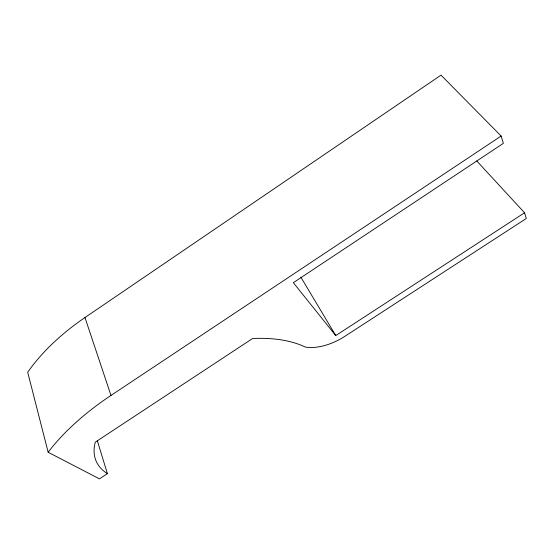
<?xml version="1.0" encoding="UTF-8"?>
<svg xmlns="http://www.w3.org/2000/svg" width="554" height="554" viewBox="0 0 554 554"><rect width="100%" height="100%" fill="white"/><g stroke="black" fill="none" stroke-linecap="round" stroke-linejoin="round"><path stroke-width="0.83" d="M97.331 440.735L107.414 473.67L99.443 478.871L48.156 452.251L27.7 372.274A179.621 102.296 -23.1 0 1 84.97 317.546L441.012 75.129L501.135 136.028L503.364 143.341L293.35 282.692L335.766 335.586L524.555 212.771L476.786 160.985M48.156 452.251A192.681 96.029 -23.9 0 1 110.987 395.438L501.135 136.028M300.884 277.208L335.766 335.586M84.97 317.546L110.987 395.438M524.555 212.771L526.3 218.484L344.858 336.32A44.168 25.332 -30.8 0 1 305.33 347.067A139.58 73.599 -23.8 0 0 252.582 338.515L95.295 442.147A85.143 45.636 -22.6 0 0 107.414 473.67"/></g></svg>
